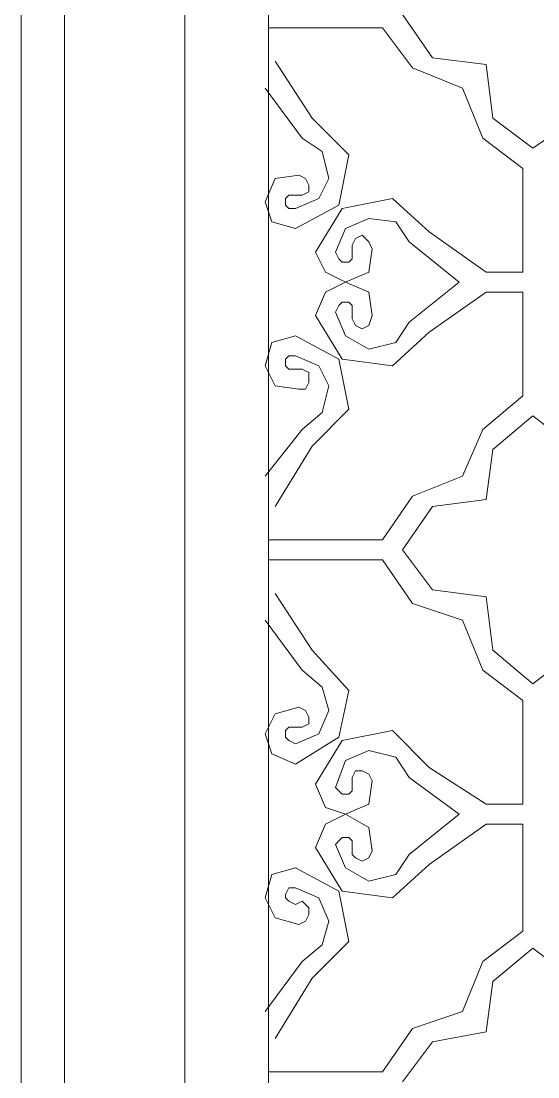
# Model space of a CAD drawing. Header units: centimetres. Extents: x -8.5 to 8.6, y -10.1 to 9.2.
# Drawn here: x -8.49 to -5.33, y -2.03 to 4.43 of the extents above; entities that cross this region are included whole.
import ezdxf

# ---------------------------------------------------------------- set-up
doc = ezdxf.new("R2010")
doc.units = ezdxf.units.CM
doc.header["$MEASUREMENT"] = 0
doc.layers.add('layer 1', color=7, linetype='Continuous')

msp = doc.modelspace()

# ---------------------------------------------------------------- linework, layer by layer
at = {"layer": 'layer 1', "color": 250, "lineweight": 0}
for points, knots in [([(-8.4921, 9.22005), (-8.4921, 9.22005), (8.56713, 9.22005), (8.56713, 9.22005), (8.56713, 9.22005), (8.56713, 9.22005), (8.56713, -10.09188), (8.56713, -10.09188), (8.56713, -10.09188), (8.56713, -10.09188), (-8.4921, -10.09188), (-8.4921, -10.09188), (-8.4921, -10.09188), (-8.4921, -10.09188), (-8.4921, 9.22005), (-8.4921, 9.22005)], [0, 0, 0, 0, 0.25, 0.25, 0.25, 0.25, 0.5, 0.5, 0.5, 0.5, 0.75, 0.75, 0.75, 0.75, 1, 1, 1, 1]), ([(-8.4921, 9.22005), (-8.4921, 9.22005), (8.56713, 9.22005), (8.56713, 9.22005), (8.56713, 9.22005), (8.56713, 9.22005), (8.56713, -10.09188), (8.56713, -10.09188), (8.56713, -10.09188), (8.56713, -10.09188), (-8.4921, -10.09188), (-8.4921, -10.09188), (-8.4921, -10.09188), (-8.4921, -10.09188), (-8.4921, 9.22005), (-8.4921, 9.22005)], [0, 0, 0, 0, 0.25, 0.25, 0.25, 0.25, 0.5, 0.5, 0.5, 0.5, 0.75, 0.75, 0.75, 0.75, 1, 1, 1, 1]), ([(-8.22578, 8.97452), (-8.22578, 8.97452), (8.32133, 8.97452), (8.32133, 8.97452), (8.32133, 8.97452), (8.32133, 8.97452), (8.32133, -9.84608), (8.32133, -9.84608), (8.32133, -9.84608), (8.32133, -9.84608), (-8.22578, -9.84608), (-8.22578, -9.84608), (-8.22578, -9.84608), (-8.22578, -9.84608), (-8.22578, 8.97452), (-8.22578, 8.97452)], [0, 0, 0, 0, 0.25, 0.25, 0.25, 0.25, 0.5, 0.5, 0.5, 0.5, 0.75, 0.75, 0.75, 0.75, 1, 1, 1, 1]), ([(-8.22578, 8.97452), (-8.22578, 8.97452), (8.32133, 8.97452), (8.32133, 8.97452), (8.32133, 8.97452), (8.32133, 8.97452), (8.32133, -9.84608), (8.32133, -9.84608), (8.32133, -9.84608), (8.32133, -9.84608), (-8.22578, -9.84608), (-8.22578, -9.84608), (-8.22578, -9.84608), (-8.22578, -9.84608), (-8.22578, 8.97452), (-8.22578, 8.97452)], [0, 0, 0, 0, 0.25, 0.25, 0.25, 0.25, 0.5, 0.5, 0.5, 0.5, 0.75, 0.75, 0.75, 0.75, 1, 1, 1, 1]), ([(-7.48865, 8.2166), (-7.48865, 8.2166), (7.56368, 8.2166), (7.56368, 8.2166), (7.56368, 8.2166), (7.56368, 8.2166), (7.56368, -9.08816), (7.56368, -9.08816), (7.56368, -9.08816), (7.56368, -9.08816), (-7.48865, -9.08816), (-7.48865, -9.08816), (-7.48865, -9.08816), (-7.48865, -9.08816), (-7.48865, 8.2166), (-7.48865, 8.2166)], [0, 0, 0, 0, 0.25, 0.25, 0.25, 0.25, 0.5, 0.5, 0.5, 0.5, 0.75, 0.75, 0.75, 0.75, 1, 1, 1, 1]), ([(-7.48865, 8.2166), (-7.48865, 8.2166), (7.56368, 8.2166), (7.56368, 8.2166), (7.56368, 8.2166), (7.56368, 8.2166), (7.56368, -9.08816), (7.56368, -9.08816), (7.56368, -9.08816), (7.56368, -9.08816), (-7.48865, -9.08816), (-7.48865, -9.08816), (-7.48865, -9.08816), (-7.48865, -9.08816), (-7.48865, 8.2166), (-7.48865, 8.2166)], [0, 0, 0, 0, 0.25, 0.25, 0.25, 0.25, 0.5, 0.5, 0.5, 0.5, 0.75, 0.75, 0.75, 0.75, 1, 1, 1, 1]), ([(-6.97653, -8.59683), (-6.97653, -8.59683), (-6.97653, 7.72527), (-6.97653, 7.72527), (-6.97653, 7.72527), (-6.97653, 7.72527), (-0.46421, 7.72527), (-0.46421, 7.72527), (-0.46421, 7.72527), (-0.46421, 7.72527), (-0.46421, -8.59683), (-0.46421, -8.59683), (-0.46421, -8.59683), (-0.46421, -8.59683), (-6.97653, -8.59683), (-6.97653, -8.59683)], [0, 0, 0, 0, 0.25, 0.25, 0.25, 0.25, 0.5, 0.5, 0.5, 0.5, 0.75, 0.75, 0.75, 0.75, 1, 1, 1, 1]), ([(-6.97653, -8.59683), (-6.97653, -8.59683), (-6.97653, 7.72527), (-6.97653, 7.72527), (-6.97653, 7.72527), (-6.97653, 7.72527), (-0.46421, 7.72527), (-0.46421, 7.72527), (-0.46421, 7.72527), (-0.46421, 7.72527), (-0.46421, -8.59683), (-0.46421, -8.59683), (-0.46421, -8.59683), (-0.46421, -8.59683), (-6.97653, -8.59683), (-6.97653, -8.59683)], [0, 0, 0, 0, 0.25, 0.25, 0.25, 0.25, 0.5, 0.5, 0.5, 0.5, 0.75, 0.75, 0.75, 0.75, 1, 1, 1, 1]), ([(-6.15729, 4.46911), (-6.15729, 4.46911), (-5.97307, 4.20279), (-5.97307, 4.20279), (-5.97307, 4.20279), (-5.97307, 4.20279), (-5.64543, 4.16173), (-5.64543, 4.16173)], [0, 0, 0, 0, 0.5, 0.5, 0.5, 0.5, 1, 1, 1, 1]), ([(-6.28019, 4.387), (-6.28019, 4.387), (-6.09597, 4.14121), (-6.09597, 4.14121), (-6.09597, 4.14121), (-6.09597, 4.14121), (-5.78886, 4.01857), (-5.78886, 4.01857)], [0, 0, 0, 0, 0.5, 0.5, 0.5, 0.5, 1, 1, 1, 1]), ([(-6.81284, 3.36302), (-6.81284, 3.36302), (-6.77178, 3.36302), (-6.77178, 3.36302), (-6.77178, 3.36302), (-6.77178, 3.36302), (-6.73073, 3.38355), (-6.73073, 3.38355), (-6.73073, 3.38355), (-6.73073, 3.38355), (-6.73073, 3.4246), (-6.73073, 3.4246), (-6.73073, 3.4246), (-6.73073, 3.4246), (-6.75126, 3.4654), (-6.75126, 3.4654), (-6.75126, 3.4654), (-6.75126, 3.4654), (-6.79231, 3.48592), (-6.79231, 3.48592), (-6.79231, 3.48592), (-6.79231, 3.48592), (-6.93574, 3.4654), (-6.93574, 3.4654), (-6.93574, 3.4654), (-6.93574, 3.4654), (-6.99705, 3.32223), (-6.99705, 3.32223), (-6.99705, 3.32223), (-6.99705, 3.32223), (-6.956, 3.19933), (-6.956, 3.19933), (-6.956, 3.19933), (-6.956, 3.19933), (-6.81284, 3.15828), (-6.81284, 3.15828), (-6.81284, 3.15828), (-6.81284, 3.15828), (-6.54651, 3.30171), (-6.54651, 3.30171), (-6.54651, 3.30171), (-6.54651, 3.30171), (-6.48519, 3.60882), (-6.48519, 3.60882), (-6.48519, 3.60882), (-6.48519, 3.60882), (-6.71047, 3.83409), (-6.71047, 3.83409), (-6.71047, 3.83409), (-6.71047, 3.83409), (-6.93574, 4.18226), (-6.93574, 4.18226)], [0, 0, 0, 0, 0.0769231, 0.0769231, 0.0769231, 0.0769231, 0.1538462, 0.1538462, 0.1538462, 0.1538462, 0.2307692, 0.2307692, 0.2307692, 0.2307692, 0.3076923, 0.3076923, 0.3076923, 0.3076923, 0.3846154, 0.3846154, 0.3846154, 0.3846154, 0.4615385, 0.4615385, 0.4615385, 0.4615385, 0.5384615, 0.5384615, 0.5384615, 0.5384615, 0.6153846, 0.6153846, 0.6153846, 0.6153846, 0.6923077, 0.6923077, 0.6923077, 0.6923077, 0.7692308, 0.7692308, 0.7692308, 0.7692308, 0.8461538, 0.8461538, 0.8461538, 0.8461538, 0.9230769, 0.9230769, 0.9230769, 0.9230769, 1, 1, 1, 1]), ([(-5.64543, 4.16173), (-5.64543, 4.16173), (-5.60438, 3.83409), (-5.60438, 3.83409), (-5.60438, 3.83409), (-5.60438, 3.83409), (-5.35858, 3.64987), (-5.35858, 3.64987)], [0, 0, 0, 0, 0.5, 0.5, 0.5, 0.5, 1, 1, 1, 1]), ([(-5.35858, 3.64987), (-5.35858, 3.64987), (-5.09252, 3.83409), (-5.09252, 3.83409), (-5.09252, 3.83409), (-5.09252, 3.83409), (-5.05146, 4.16173), (-5.05146, 4.16173)], [0, 0, 0, 0, 0.5, 0.5, 0.5, 0.5, 1, 1, 1, 1]), ([(-5.78886, 4.01857), (-5.78886, 4.01857), (-5.66596, 3.71119), (-5.66596, 3.71119), (-5.66596, 3.71119), (-5.66596, 3.71119), (-5.42016, 3.52698), (-5.42016, 3.52698)], [0, 0, 0, 0, 0.5, 0.5, 0.5, 0.5, 1, 1, 1, 1]), ([(-6.81284, 3.28118), (-6.81284, 3.28118), (-6.66941, 3.3425), (-6.66941, 3.3425), (-6.66941, 3.3425), (-6.66941, 3.3425), (-6.60783, 3.4654), (-6.60783, 3.4654), (-6.60783, 3.4654), (-6.60783, 3.4654), (-6.64888, 3.62935), (-6.64888, 3.62935), (-6.64888, 3.62935), (-6.64888, 3.62935), (-6.77178, 3.71119), (-6.77178, 3.71119)], [0, 0, 0, 0, 0.25, 0.25, 0.25, 0.25, 0.5, 0.5, 0.5, 0.5, 0.75, 0.75, 0.75, 0.75, 1, 1, 1, 1]), ([(-5.9936, 3.13775), (-5.9936, 3.13775), (-5.64543, 2.89196), (-5.64543, 2.89196), (-5.64543, 2.89196), (-5.64543, 2.89196), (-5.42016, 2.89196), (-5.42016, 2.89196), (-5.42016, 2.89196), (-5.42016, 2.89196), (-5.42016, 3.52698), (-5.42016, 3.52698)], [0, 0, 0, 0, 0.3333333, 0.3333333, 0.3333333, 0.3333333, 0.6666667, 0.6666667, 0.6666667, 0.6666667, 1, 1, 1, 1]), ([(-6.81284, 3.36302), (-6.81284, 3.36302), (-6.85363, 3.36302), (-6.85363, 3.36302), (-6.85363, 3.36302), (-6.85363, 3.36302), (-6.87415, 3.3425), (-6.87415, 3.3425), (-6.87415, 3.3425), (-6.87415, 3.3425), (-6.87415, 3.30171), (-6.87415, 3.30171), (-6.87415, 3.30171), (-6.87415, 3.30171), (-6.85363, 3.28118), (-6.85363, 3.28118), (-6.85363, 3.28118), (-6.85363, 3.28118), (-6.81284, 3.28118), (-6.81284, 3.28118)], [0, 0, 0, 0, 0.2, 0.2, 0.2, 0.2, 0.4, 0.4, 0.4, 0.4, 0.6, 0.6, 0.6, 0.6, 0.8, 0.8, 0.8, 0.8, 1, 1, 1, 1]), ([(-5.9936, 3.13775), (-5.9936, 3.13775), (-6.21887, 3.3425), (-6.21887, 3.3425), (-6.21887, 3.3425), (-6.21887, 3.3425), (-6.52599, 3.28118), (-6.52599, 3.28118), (-6.52599, 3.28118), (-6.52599, 3.28118), (-6.68994, 3.01485), (-6.68994, 3.01485)], [0, 0, 0, 0, 0.3333333, 0.3333333, 0.3333333, 0.3333333, 0.6666667, 0.6666667, 0.6666667, 0.6666667, 1, 1, 1, 1]), ([(-6.46467, 2.64642), (-6.46467, 2.64642), (-6.46467, 2.68721), (-6.46467, 2.68721), (-6.46467, 2.68721), (-6.46467, 2.68721), (-6.48519, 2.70774), (-6.48519, 2.70774), (-6.48519, 2.70774), (-6.48519, 2.70774), (-6.52599, 2.70774), (-6.52599, 2.70774), (-6.52599, 2.70774), (-6.52599, 2.70774), (-6.54651, 2.68721), (-6.54651, 2.68721), (-6.54651, 2.68721), (-6.54651, 2.68721), (-6.56704, 2.64642), (-6.56704, 2.64642), (-6.56704, 2.64642), (-6.56704, 2.64642), (-6.50546, 2.503), (-6.50546, 2.503), (-6.50546, 2.503), (-6.50546, 2.503), (-6.3623, 2.42115), (-6.3623, 2.42115), (-6.3623, 2.42115), (-6.3623, 2.42115), (-6.19834, 2.46194), (-6.19834, 2.46194), (-6.19834, 2.46194), (-6.19834, 2.46194), (-6.1165, 2.58484), (-6.1165, 2.58484), (-6.1165, 2.58484), (-6.1165, 2.58484), (-5.80912, 2.83064), (-5.80912, 2.83064), (-5.80912, 2.83064), (-5.80912, 2.83064), (-6.1165, 3.07644), (-6.1165, 3.07644), (-6.1165, 3.07644), (-6.1165, 3.07644), (-6.19834, 3.19933), (-6.19834, 3.19933), (-6.19834, 3.19933), (-6.19834, 3.19933), (-6.3623, 3.21986), (-6.3623, 3.21986), (-6.3623, 3.21986), (-6.3623, 3.21986), (-6.50546, 3.15828), (-6.50546, 3.15828), (-6.50546, 3.15828), (-6.50546, 3.15828), (-6.56704, 3.01485), (-6.56704, 3.01485), (-6.56704, 3.01485), (-6.56704, 3.01485), (-6.54651, 2.97406), (-6.54651, 2.97406), (-6.54651, 2.97406), (-6.54651, 2.97406), (-6.52599, 2.95354), (-6.52599, 2.95354), (-6.52599, 2.95354), (-6.52599, 2.95354), (-6.48519, 2.95354), (-6.48519, 2.95354), (-6.48519, 2.95354), (-6.48519, 2.95354), (-6.46467, 2.97406), (-6.46467, 2.97406), (-6.46467, 2.97406), (-6.46467, 2.97406), (-6.46467, 3.01485), (-6.46467, 3.01485)], [0, 0, 0, 0, 0.05, 0.05, 0.05, 0.05, 0.1, 0.1, 0.1, 0.1, 0.15, 0.15, 0.15, 0.15, 0.2, 0.2, 0.2, 0.2, 0.25, 0.25, 0.25, 0.25, 0.3, 0.3, 0.3, 0.3, 0.35, 0.35, 0.35, 0.35, 0.4, 0.4, 0.4, 0.4, 0.45, 0.45, 0.45, 0.45, 0.5, 0.5, 0.5, 0.5, 0.55, 0.55, 0.55, 0.55, 0.6, 0.6, 0.6, 0.6, 0.65, 0.65, 0.65, 0.65, 0.7, 0.7, 0.7, 0.7, 0.75, 0.75, 0.75, 0.75, 0.8, 0.8, 0.8, 0.8, 0.85, 0.85, 0.85, 0.85, 0.9, 0.9, 0.9, 0.9, 0.95, 0.95, 0.95, 0.95, 1, 1, 1, 1]), ([(-6.34177, 3.03538), (-6.34177, 3.03538), (-6.3623, 3.07644), (-6.3623, 3.07644), (-6.3623, 3.07644), (-6.3623, 3.07644), (-6.40309, 3.11723), (-6.40309, 3.11723), (-6.40309, 3.11723), (-6.40309, 3.11723), (-6.44414, 3.09696), (-6.44414, 3.09696), (-6.44414, 3.09696), (-6.44414, 3.09696), (-6.46467, 3.05591), (-6.46467, 3.05591), (-6.46467, 3.05591), (-6.46467, 3.05591), (-6.46467, 3.01485), (-6.46467, 3.01485)], [0, 0, 0, 0, 0.2, 0.2, 0.2, 0.2, 0.4, 0.4, 0.4, 0.4, 0.6, 0.6, 0.6, 0.6, 0.8, 0.8, 0.8, 0.8, 1, 1, 1, 1]), ([(-6.68994, 3.01485), (-6.68994, 3.01485), (-6.62836, 2.89196), (-6.62836, 2.89196), (-6.62836, 2.89196), (-6.62836, 2.89196), (-6.50546, 2.83064), (-6.50546, 2.83064), (-6.50546, 2.83064), (-6.50546, 2.83064), (-6.3623, 2.89196), (-6.3623, 2.89196), (-6.3623, 2.89196), (-6.3623, 2.89196), (-6.34177, 3.03538), (-6.34177, 3.03538)], [0, 0, 0, 0, 0.25, 0.25, 0.25, 0.25, 0.5, 0.5, 0.5, 0.5, 0.75, 0.75, 0.75, 0.75, 1, 1, 1, 1]), ([(-6.34177, 2.62589), (-6.34177, 2.62589), (-6.3623, 2.76932), (-6.3623, 2.76932), (-6.3623, 2.76932), (-6.3623, 2.76932), (-6.50546, 2.83064), (-6.50546, 2.83064), (-6.50546, 2.83064), (-6.50546, 2.83064), (-6.62836, 2.76932), (-6.62836, 2.76932), (-6.62836, 2.76932), (-6.62836, 2.76932), (-6.68994, 2.62589), (-6.68994, 2.62589)], [0, 0, 0, 0, 0.25, 0.25, 0.25, 0.25, 0.5, 0.5, 0.5, 0.5, 0.75, 0.75, 0.75, 0.75, 1, 1, 1, 1]), ([(-5.42016, 2.1343), (-5.42016, 2.1343), (-5.42016, 2.76932), (-5.42016, 2.76932), (-5.42016, 2.76932), (-5.42016, 2.76932), (-5.64543, 2.76932), (-5.64543, 2.76932)], [0, 0, 0, 0, 0.5, 0.5, 0.5, 0.5, 1, 1, 1, 1]), ([(-6.68994, 2.62589), (-6.68994, 2.62589), (-6.52599, 2.35957), (-6.52599, 2.35957), (-6.52599, 2.35957), (-6.52599, 2.35957), (-6.21887, 2.31878), (-6.21887, 2.31878), (-6.21887, 2.31878), (-6.21887, 2.31878), (-5.9936, 2.52352), (-5.9936, 2.52352)], [0, 0, 0, 0, 0.3333333, 0.3333333, 0.3333333, 0.3333333, 0.6666667, 0.6666667, 0.6666667, 0.6666667, 1, 1, 1, 1]), ([(-6.46467, 2.64642), (-6.46467, 2.64642), (-6.46467, 2.60537), (-6.46467, 2.60537), (-6.46467, 2.60537), (-6.46467, 2.60537), (-6.44414, 2.56431), (-6.44414, 2.56431), (-6.44414, 2.56431), (-6.44414, 2.56431), (-6.40309, 2.54405), (-6.40309, 2.54405), (-6.40309, 2.54405), (-6.40309, 2.54405), (-6.3623, 2.56431), (-6.3623, 2.56431), (-6.3623, 2.56431), (-6.3623, 2.56431), (-6.34177, 2.62589), (-6.34177, 2.62589)], [0, 0, 0, 0, 0.2, 0.2, 0.2, 0.2, 0.4, 0.4, 0.4, 0.4, 0.6, 0.6, 0.6, 0.6, 0.8, 0.8, 0.8, 0.8, 1, 1, 1, 1]), ([(-6.93574, 1.45849), (-6.93574, 1.45849), (-6.71047, 1.82718), (-6.71047, 1.82718), (-6.71047, 1.82718), (-6.71047, 1.82718), (-6.48519, 2.05246), (-6.48519, 2.05246), (-6.48519, 2.05246), (-6.48519, 2.05246), (-6.54651, 2.35957), (-6.54651, 2.35957), (-6.54651, 2.35957), (-6.54651, 2.35957), (-6.81284, 2.503), (-6.81284, 2.503), (-6.81284, 2.503), (-6.81284, 2.503), (-6.956, 2.46194), (-6.956, 2.46194), (-6.956, 2.46194), (-6.956, 2.46194), (-6.99705, 2.31878), (-6.99705, 2.31878), (-6.99705, 2.31878), (-6.99705, 2.31878), (-6.93574, 2.19588), (-6.93574, 2.19588), (-6.93574, 2.19588), (-6.93574, 2.19588), (-6.79231, 2.17535), (-6.79231, 2.17535), (-6.79231, 2.17535), (-6.79231, 2.17535), (-6.75126, 2.17535), (-6.75126, 2.17535), (-6.75126, 2.17535), (-6.75126, 2.17535), (-6.73073, 2.21614), (-6.73073, 2.21614), (-6.73073, 2.21614), (-6.73073, 2.21614), (-6.73073, 2.27773), (-6.73073, 2.27773), (-6.73073, 2.27773), (-6.73073, 2.27773), (-6.77178, 2.29825), (-6.77178, 2.29825), (-6.77178, 2.29825), (-6.77178, 2.29825), (-6.81284, 2.29825), (-6.81284, 2.29825)], [0, 0, 0, 0, 0.0769231, 0.0769231, 0.0769231, 0.0769231, 0.1538462, 0.1538462, 0.1538462, 0.1538462, 0.2307692, 0.2307692, 0.2307692, 0.2307692, 0.3076923, 0.3076923, 0.3076923, 0.3076923, 0.3846154, 0.3846154, 0.3846154, 0.3846154, 0.4615385, 0.4615385, 0.4615385, 0.4615385, 0.5384615, 0.5384615, 0.5384615, 0.5384615, 0.6153846, 0.6153846, 0.6153846, 0.6153846, 0.6923077, 0.6923077, 0.6923077, 0.6923077, 0.7692308, 0.7692308, 0.7692308, 0.7692308, 0.8461538, 0.8461538, 0.8461538, 0.8461538, 0.9230769, 0.9230769, 0.9230769, 0.9230769, 1, 1, 1, 1]), ([(-6.81284, 2.3801), (-6.81284, 2.3801), (-6.85363, 2.3801), (-6.85363, 2.3801), (-6.85363, 2.3801), (-6.85363, 2.3801), (-6.87415, 2.35957), (-6.87415, 2.35957), (-6.87415, 2.35957), (-6.87415, 2.35957), (-6.87415, 2.31878), (-6.87415, 2.31878), (-6.87415, 2.31878), (-6.87415, 2.31878), (-6.85363, 2.29825), (-6.85363, 2.29825), (-6.85363, 2.29825), (-6.85363, 2.29825), (-6.81284, 2.29825), (-6.81284, 2.29825)], [0, 0, 0, 0, 0.2, 0.2, 0.2, 0.2, 0.4, 0.4, 0.4, 0.4, 0.6, 0.6, 0.6, 0.6, 0.8, 0.8, 0.8, 0.8, 1, 1, 1, 1]), ([(-6.77178, 1.92956), (-6.77178, 1.92956), (-6.64888, 2.03193), (-6.64888, 2.03193), (-6.64888, 2.03193), (-6.64888, 2.03193), (-6.60783, 2.19588), (-6.60783, 2.19588), (-6.60783, 2.19588), (-6.60783, 2.19588), (-6.66941, 2.31878), (-6.66941, 2.31878), (-6.66941, 2.31878), (-6.66941, 2.31878), (-6.81284, 2.3801), (-6.81284, 2.3801)], [0, 0, 0, 0, 0.25, 0.25, 0.25, 0.25, 0.5, 0.5, 0.5, 0.5, 0.75, 0.75, 0.75, 0.75, 1, 1, 1, 1]), ([(-5.42016, 2.1343), (-5.42016, 2.1343), (-5.66596, 1.92956), (-5.66596, 1.92956), (-5.66596, 1.92956), (-5.66596, 1.92956), (-5.78886, 1.64297), (-5.78886, 1.64297), (-5.78886, 1.64297), (-5.78886, 1.64297), (-6.09597, 1.52007), (-6.09597, 1.52007), (-6.09597, 1.52007), (-6.09597, 1.52007), (-6.28019, 1.25375), (-6.28019, 1.25375)], [0, 0, 0, 0, 0.25, 0.25, 0.25, 0.25, 0.5, 0.5, 0.5, 0.5, 0.75, 0.75, 0.75, 0.75, 1, 1, 1, 1]), ([(-5.35858, 2.0114), (-5.35858, 2.0114), (-5.60438, 1.80666), (-5.60438, 1.80666), (-5.60438, 1.80666), (-5.60438, 1.80666), (-5.64543, 1.49954), (-5.64543, 1.49954)], [0, 0, 0, 0, 0.5, 0.5, 0.5, 0.5, 1, 1, 1, 1]), ([(-5.05146, 1.49954), (-5.05146, 1.49954), (-5.09252, 1.80666), (-5.09252, 1.80666), (-5.09252, 1.80666), (-5.09252, 1.80666), (-5.35858, 2.0114), (-5.35858, 2.0114)], [0, 0, 0, 0, 0.5, 0.5, 0.5, 0.5, 1, 1, 1, 1]), ([(-5.64543, 1.49954), (-5.64543, 1.49954), (-5.97307, 1.45849), (-5.97307, 1.45849), (-5.97307, 1.45849), (-5.97307, 1.45849), (-6.15729, 1.19243), (-6.15729, 1.19243)], [0, 0, 0, 0, 0.5, 0.5, 0.5, 0.5, 1, 1, 1, 1]), ([(-6.15729, 1.19243), (-6.15729, 1.19243), (-5.97307, 0.94663), (-5.97307, 0.94663), (-5.97307, 0.94663), (-5.97307, 0.94663), (-5.64543, 0.90558), (-5.64543, 0.90558)], [0, 0, 0, 0, 0.5, 0.5, 0.5, 0.5, 1, 1, 1, 1]), ([(-6.28019, 1.13085), (-6.28019, 1.13085), (-6.09597, 0.86452), (-6.09597, 0.86452), (-6.09597, 0.86452), (-6.09597, 0.86452), (-5.78886, 0.76215), (-5.78886, 0.76215), (-5.78886, 0.76215), (-5.78886, 0.76215), (-5.66596, 0.45504), (-5.66596, 0.45504), (-5.66596, 0.45504), (-5.66596, 0.45504), (-5.42016, 0.27082), (-5.42016, 0.27082)], [0, 0, 0, 0, 0.25, 0.25, 0.25, 0.25, 0.5, 0.5, 0.5, 0.5, 0.75, 0.75, 0.75, 0.75, 1, 1, 1, 1]), ([(-6.81284, 0.10687), (-6.81284, 0.10687), (-6.77178, 0.10687), (-6.77178, 0.10687), (-6.77178, 0.10687), (-6.77178, 0.10687), (-6.73073, 0.12739), (-6.73073, 0.12739), (-6.73073, 0.12739), (-6.73073, 0.12739), (-6.73073, 0.16845), (-6.73073, 0.16845), (-6.73073, 0.16845), (-6.73073, 0.16845), (-6.75126, 0.20924), (-6.75126, 0.20924), (-6.75126, 0.20924), (-6.75126, 0.20924), (-6.79231, 0.22977), (-6.79231, 0.22977), (-6.79231, 0.22977), (-6.79231, 0.22977), (-6.93574, 0.18871), (-6.93574, 0.18871), (-6.93574, 0.18871), (-6.93574, 0.18871), (-6.99705, 0.06608), (-6.99705, 0.06608), (-6.99705, 0.06608), (-6.99705, 0.06608), (-6.956, -0.05682), (-6.956, -0.05682), (-6.956, -0.05682), (-6.956, -0.05682), (-6.81284, -0.1184), (-6.81284, -0.1184), (-6.81284, -0.1184), (-6.81284, -0.1184), (-6.54651, 0.04555), (-6.54651, 0.04555), (-6.54651, 0.04555), (-6.54651, 0.04555), (-6.48519, 0.33214), (-6.48519, 0.33214), (-6.48519, 0.33214), (-6.48519, 0.33214), (-6.71047, 0.57793), (-6.71047, 0.57793), (-6.71047, 0.57793), (-6.71047, 0.57793), (-6.93574, 0.9261), (-6.93574, 0.9261)], [0, 0, 0, 0, 0.0769231, 0.0769231, 0.0769231, 0.0769231, 0.1538462, 0.1538462, 0.1538462, 0.1538462, 0.2307692, 0.2307692, 0.2307692, 0.2307692, 0.3076923, 0.3076923, 0.3076923, 0.3076923, 0.3846154, 0.3846154, 0.3846154, 0.3846154, 0.4615385, 0.4615385, 0.4615385, 0.4615385, 0.5384615, 0.5384615, 0.5384615, 0.5384615, 0.6153846, 0.6153846, 0.6153846, 0.6153846, 0.6923077, 0.6923077, 0.6923077, 0.6923077, 0.7692308, 0.7692308, 0.7692308, 0.7692308, 0.8461538, 0.8461538, 0.8461538, 0.8461538, 0.9230769, 0.9230769, 0.9230769, 0.9230769, 1, 1, 1, 1]), ([(-5.64543, 0.90558), (-5.64543, 0.90558), (-5.60438, 0.57793), (-5.60438, 0.57793), (-5.60438, 0.57793), (-5.60438, 0.57793), (-5.35858, 0.37319), (-5.35858, 0.37319)], [0, 0, 0, 0, 0.5, 0.5, 0.5, 0.5, 1, 1, 1, 1]), ([(-5.35858, 0.37319), (-5.35858, 0.37319), (-5.09252, 0.57793), (-5.09252, 0.57793), (-5.09252, 0.57793), (-5.09252, 0.57793), (-5.05146, 0.90558), (-5.05146, 0.90558)], [0, 0, 0, 0, 0.5, 0.5, 0.5, 0.5, 1, 1, 1, 1]), ([(-6.81284, 0.00449), (-6.81284, 0.00449), (-6.66941, 0.06608), (-6.66941, 0.06608), (-6.66941, 0.06608), (-6.66941, 0.06608), (-6.60783, 0.20924), (-6.60783, 0.20924), (-6.60783, 0.20924), (-6.60783, 0.20924), (-6.64888, 0.35266), (-6.64888, 0.35266), (-6.64888, 0.35266), (-6.64888, 0.35266), (-6.77178, 0.45504), (-6.77178, 0.45504)], [0, 0, 0, 0, 0.25, 0.25, 0.25, 0.25, 0.5, 0.5, 0.5, 0.5, 0.75, 0.75, 0.75, 0.75, 1, 1, 1, 1]), ([(-6.81284, 0.10687), (-6.81284, 0.10687), (-6.85363, 0.10687), (-6.85363, 0.10687), (-6.85363, 0.10687), (-6.85363, 0.10687), (-6.87415, 0.08634), (-6.87415, 0.08634), (-6.87415, 0.08634), (-6.87415, 0.08634), (-6.87415, 0.04555), (-6.87415, 0.04555), (-6.87415, 0.04555), (-6.87415, 0.04555), (-6.85363, 0.02502), (-6.85363, 0.02502), (-6.85363, 0.02502), (-6.85363, 0.02502), (-6.81284, 0.00449), (-6.81284, 0.00449)], [0, 0, 0, 0, 0.2, 0.2, 0.2, 0.2, 0.4, 0.4, 0.4, 0.4, 0.6, 0.6, 0.6, 0.6, 0.8, 0.8, 0.8, 0.8, 1, 1, 1, 1]), ([(-5.64543, -0.3642), (-5.64543, -0.3642), (-5.9936, -0.13893), (-5.9936, -0.13893), (-5.9936, -0.13893), (-5.9936, -0.13893), (-6.21887, 0.08634), (-6.21887, 0.08634), (-6.21887, 0.08634), (-6.21887, 0.08634), (-6.52599, 0.02502), (-6.52599, 0.02502), (-6.52599, 0.02502), (-6.52599, 0.02502), (-6.68994, -0.2413), (-6.68994, -0.2413), (-6.68994, -0.2413), (-6.68994, -0.2413), (-6.62836, -0.38473), (-6.62836, -0.38473), (-6.62836, -0.38473), (-6.62836, -0.38473), (-6.50546, -0.42552), (-6.50546, -0.42552), (-6.50546, -0.42552), (-6.50546, -0.42552), (-6.3623, -0.3642), (-6.3623, -0.3642), (-6.3623, -0.3642), (-6.3623, -0.3642), (-6.34177, -0.22078), (-6.34177, -0.22078), (-6.34177, -0.22078), (-6.34177, -0.22078), (-6.3623, -0.17972), (-6.3623, -0.17972), (-6.3623, -0.17972), (-6.3623, -0.17972), (-6.40309, -0.15919), (-6.40309, -0.15919), (-6.40309, -0.15919), (-6.40309, -0.15919), (-6.44414, -0.15919), (-6.44414, -0.15919), (-6.44414, -0.15919), (-6.44414, -0.15919), (-6.46467, -0.20025), (-6.46467, -0.20025), (-6.46467, -0.20025), (-6.46467, -0.20025), (-6.46467, -0.2413), (-6.46467, -0.2413)], [0, 0, 0, 0, 0.0769231, 0.0769231, 0.0769231, 0.0769231, 0.1538462, 0.1538462, 0.1538462, 0.1538462, 0.2307692, 0.2307692, 0.2307692, 0.2307692, 0.3076923, 0.3076923, 0.3076923, 0.3076923, 0.3846154, 0.3846154, 0.3846154, 0.3846154, 0.4615385, 0.4615385, 0.4615385, 0.4615385, 0.5384615, 0.5384615, 0.5384615, 0.5384615, 0.6153846, 0.6153846, 0.6153846, 0.6153846, 0.6923077, 0.6923077, 0.6923077, 0.6923077, 0.7692308, 0.7692308, 0.7692308, 0.7692308, 0.8461538, 0.8461538, 0.8461538, 0.8461538, 0.9230769, 0.9230769, 0.9230769, 0.9230769, 1, 1, 1, 1]), ([(-6.1165, -0.20025), (-6.1165, -0.20025), (-6.19834, -0.07735), (-6.19834, -0.07735), (-6.19834, -0.07735), (-6.19834, -0.07735), (-6.3623, -0.03656), (-6.3623, -0.03656), (-6.3623, -0.03656), (-6.3623, -0.03656), (-6.50546, -0.09788), (-6.50546, -0.09788), (-6.50546, -0.09788), (-6.50546, -0.09788), (-6.56704, -0.26183), (-6.56704, -0.26183)], [0, 0, 0, 0, 0.25, 0.25, 0.25, 0.25, 0.5, 0.5, 0.5, 0.5, 0.75, 0.75, 0.75, 0.75, 1, 1, 1, 1]), ([(-6.56704, -0.26183), (-6.56704, -0.26183), (-6.54651, -0.28209), (-6.54651, -0.28209), (-6.54651, -0.28209), (-6.54651, -0.28209), (-6.52599, -0.30262), (-6.52599, -0.30262), (-6.52599, -0.30262), (-6.52599, -0.30262), (-6.48519, -0.30262), (-6.48519, -0.30262), (-6.48519, -0.30262), (-6.48519, -0.30262), (-6.46467, -0.28209), (-6.46467, -0.28209), (-6.46467, -0.28209), (-6.46467, -0.28209), (-6.46467, -0.2413), (-6.46467, -0.2413)], [0, 0, 0, 0, 0.2, 0.2, 0.2, 0.2, 0.4, 0.4, 0.4, 0.4, 0.6, 0.6, 0.6, 0.6, 0.8, 0.8, 0.8, 0.8, 1, 1, 1, 1]), ([(-6.1165, -0.20025), (-6.1165, -0.20025), (-5.80912, -0.42552), (-5.80912, -0.42552), (-5.80912, -0.42552), (-5.80912, -0.42552), (-6.1165, -0.67132), (-6.1165, -0.67132)], [0, 0, 0, 0, 0.5, 0.5, 0.5, 0.5, 1, 1, 1, 1]), ([(-6.46467, -0.61), (-6.46467, -0.61), (-6.46467, -0.67132), (-6.46467, -0.67132), (-6.46467, -0.67132), (-6.46467, -0.67132), (-6.44414, -0.69184), (-6.44414, -0.69184), (-6.44414, -0.69184), (-6.44414, -0.69184), (-6.40309, -0.71237), (-6.40309, -0.71237), (-6.40309, -0.71237), (-6.40309, -0.71237), (-6.3623, -0.69184), (-6.3623, -0.69184), (-6.3623, -0.69184), (-6.3623, -0.69184), (-6.34177, -0.65079), (-6.34177, -0.65079), (-6.34177, -0.65079), (-6.34177, -0.65079), (-6.3623, -0.50736), (-6.3623, -0.50736), (-6.3623, -0.50736), (-6.3623, -0.50736), (-6.50546, -0.42552), (-6.50546, -0.42552), (-6.50546, -0.42552), (-6.50546, -0.42552), (-6.62836, -0.4871), (-6.62836, -0.4871), (-6.62836, -0.4871), (-6.62836, -0.4871), (-6.68994, -0.63026), (-6.68994, -0.63026), (-6.68994, -0.63026), (-6.68994, -0.63026), (-6.52599, -0.89659), (-6.52599, -0.89659), (-6.52599, -0.89659), (-6.52599, -0.89659), (-6.21887, -0.93764), (-6.21887, -0.93764), (-6.21887, -0.93764), (-6.21887, -0.93764), (-5.9936, -0.73263), (-5.9936, -0.73263), (-5.9936, -0.73263), (-5.9936, -0.73263), (-5.64543, -0.4871), (-5.64543, -0.4871)], [0, 0, 0, 0, 0.0769231, 0.0769231, 0.0769231, 0.0769231, 0.1538462, 0.1538462, 0.1538462, 0.1538462, 0.2307692, 0.2307692, 0.2307692, 0.2307692, 0.3076923, 0.3076923, 0.3076923, 0.3076923, 0.3846154, 0.3846154, 0.3846154, 0.3846154, 0.4615385, 0.4615385, 0.4615385, 0.4615385, 0.5384615, 0.5384615, 0.5384615, 0.5384615, 0.6153846, 0.6153846, 0.6153846, 0.6153846, 0.6923077, 0.6923077, 0.6923077, 0.6923077, 0.7692308, 0.7692308, 0.7692308, 0.7692308, 0.8461538, 0.8461538, 0.8461538, 0.8461538, 0.9230769, 0.9230769, 0.9230769, 0.9230769, 1, 1, 1, 1]), ([(-6.46467, -0.61), (-6.46467, -0.61), (-6.46467, -0.58947), (-6.46467, -0.58947), (-6.46467, -0.58947), (-6.46467, -0.58947), (-6.48519, -0.56894), (-6.48519, -0.56894), (-6.48519, -0.56894), (-6.48519, -0.56894), (-6.52599, -0.56894), (-6.52599, -0.56894), (-6.52599, -0.56894), (-6.52599, -0.56894), (-6.54651, -0.58947), (-6.54651, -0.58947), (-6.54651, -0.58947), (-6.54651, -0.58947), (-6.56704, -0.61), (-6.56704, -0.61)], [0, 0, 0, 0, 0.2, 0.2, 0.2, 0.2, 0.4, 0.4, 0.4, 0.4, 0.6, 0.6, 0.6, 0.6, 0.8, 0.8, 0.8, 0.8, 1, 1, 1, 1]), ([(-6.56704, -0.61), (-6.56704, -0.61), (-6.50546, -0.75316), (-6.50546, -0.75316), (-6.50546, -0.75316), (-6.50546, -0.75316), (-6.3623, -0.83527), (-6.3623, -0.83527), (-6.3623, -0.83527), (-6.3623, -0.83527), (-6.19834, -0.79422), (-6.19834, -0.79422), (-6.19834, -0.79422), (-6.19834, -0.79422), (-6.1165, -0.67132), (-6.1165, -0.67132)], [0, 0, 0, 0, 0.25, 0.25, 0.25, 0.25, 0.5, 0.5, 0.5, 0.5, 0.75, 0.75, 0.75, 0.75, 1, 1, 1, 1]), ([(-6.93574, -1.79767), (-6.93574, -1.79767), (-6.71047, -1.42897), (-6.71047, -1.42897), (-6.71047, -1.42897), (-6.71047, -1.42897), (-6.48519, -1.2037), (-6.48519, -1.2037), (-6.48519, -1.2037), (-6.48519, -1.2037), (-6.54651, -0.89659), (-6.54651, -0.89659), (-6.54651, -0.89659), (-6.54651, -0.89659), (-6.81284, -0.75316), (-6.81284, -0.75316), (-6.81284, -0.75316), (-6.81284, -0.75316), (-6.956, -0.79422), (-6.956, -0.79422), (-6.956, -0.79422), (-6.956, -0.79422), (-6.99705, -0.93764), (-6.99705, -0.93764), (-6.99705, -0.93764), (-6.99705, -0.93764), (-6.93574, -1.06054), (-6.93574, -1.06054), (-6.93574, -1.06054), (-6.93574, -1.06054), (-6.79231, -1.10133), (-6.79231, -1.10133), (-6.79231, -1.10133), (-6.79231, -1.10133), (-6.75126, -1.0808), (-6.75126, -1.0808), (-6.75126, -1.0808), (-6.75126, -1.0808), (-6.73073, -1.04001), (-6.73073, -1.04001), (-6.73073, -1.04001), (-6.73073, -1.04001), (-6.73073, -0.99896), (-6.73073, -0.99896), (-6.73073, -0.99896), (-6.73073, -0.99896), (-6.77178, -0.9579), (-6.77178, -0.9579), (-6.77178, -0.9579), (-6.77178, -0.9579), (-6.81284, -0.97843), (-6.81284, -0.97843)], [0, 0, 0, 0, 0.0769231, 0.0769231, 0.0769231, 0.0769231, 0.1538462, 0.1538462, 0.1538462, 0.1538462, 0.2307692, 0.2307692, 0.2307692, 0.2307692, 0.3076923, 0.3076923, 0.3076923, 0.3076923, 0.3846154, 0.3846154, 0.3846154, 0.3846154, 0.4615385, 0.4615385, 0.4615385, 0.4615385, 0.5384615, 0.5384615, 0.5384615, 0.5384615, 0.6153846, 0.6153846, 0.6153846, 0.6153846, 0.6923077, 0.6923077, 0.6923077, 0.6923077, 0.7692308, 0.7692308, 0.7692308, 0.7692308, 0.8461538, 0.8461538, 0.8461538, 0.8461538, 0.9230769, 0.9230769, 0.9230769, 0.9230769, 1, 1, 1, 1]), ([(-6.81284, -0.87606), (-6.81284, -0.87606), (-6.85363, -0.87606), (-6.85363, -0.87606), (-6.85363, -0.87606), (-6.85363, -0.87606), (-6.87415, -0.91711), (-6.87415, -0.91711), (-6.87415, -0.91711), (-6.87415, -0.91711), (-6.87415, -0.93764), (-6.87415, -0.93764), (-6.87415, -0.93764), (-6.87415, -0.93764), (-6.85363, -0.9579), (-6.85363, -0.9579), (-6.85363, -0.9579), (-6.85363, -0.9579), (-6.81284, -0.97843), (-6.81284, -0.97843)], [0, 0, 0, 0, 0.2, 0.2, 0.2, 0.2, 0.4, 0.4, 0.4, 0.4, 0.6, 0.6, 0.6, 0.6, 0.8, 0.8, 0.8, 0.8, 1, 1, 1, 1]), ([(-6.77178, -1.3266), (-6.77178, -1.3266), (-6.64888, -1.22423), (-6.64888, -1.22423), (-6.64888, -1.22423), (-6.64888, -1.22423), (-6.60783, -1.0808), (-6.60783, -1.0808), (-6.60783, -1.0808), (-6.60783, -1.0808), (-6.66941, -0.93764), (-6.66941, -0.93764), (-6.66941, -0.93764), (-6.66941, -0.93764), (-6.81284, -0.87606), (-6.81284, -0.87606)], [0, 0, 0, 0, 0.25, 0.25, 0.25, 0.25, 0.5, 0.5, 0.5, 0.5, 0.75, 0.75, 0.75, 0.75, 1, 1, 1, 1]), ([(-5.42016, -1.14238), (-5.42016, -1.14238), (-5.66596, -1.3266), (-5.66596, -1.3266), (-5.66596, -1.3266), (-5.66596, -1.3266), (-5.78886, -1.63372), (-5.78886, -1.63372), (-5.78886, -1.63372), (-5.78886, -1.63372), (-6.09597, -1.73635), (-6.09597, -1.73635), (-6.09597, -1.73635), (-6.09597, -1.73635), (-6.28019, -2.00241), (-6.28019, -2.00241)], [0, 0, 0, 0, 0.25, 0.25, 0.25, 0.25, 0.5, 0.5, 0.5, 0.5, 0.75, 0.75, 0.75, 0.75, 1, 1, 1, 1]), ([(-5.35858, -1.24476), (-5.35858, -1.24476), (-5.60438, -1.4495), (-5.60438, -1.4495), (-5.60438, -1.4495), (-5.60438, -1.4495), (-5.64543, -1.75661), (-5.64543, -1.75661)], [0, 0, 0, 0, 0.5, 0.5, 0.5, 0.5, 1, 1, 1, 1]), ([(-5.05146, -1.75661), (-5.05146, -1.75661), (-5.09252, -1.4495), (-5.09252, -1.4495), (-5.09252, -1.4495), (-5.09252, -1.4495), (-5.35858, -1.24476), (-5.35858, -1.24476)], [0, 0, 0, 0, 0.5, 0.5, 0.5, 0.5, 1, 1, 1, 1]), ([(-5.64543, -1.75661), (-5.64543, -1.75661), (-5.97307, -1.8182), (-5.97307, -1.8182), (-5.97307, -1.8182), (-5.97307, -1.8182), (-6.15729, -2.06399), (-6.15729, -2.06399)], [0, 0, 0, 0, 0.5, 0.5, 0.5, 0.5, 1, 1, 1, 1])]:
    msp.add_open_spline(points, degree=3, knots=knots, dxfattribs=at)
for points in [[(-6.28019, 4.387), (-6.28019, 4.387), (-6.97653, 4.387), (-6.97653, 4.387)], [(-6.99705, 4.01857), (-6.99705, 4.01857), (-6.77178, 3.71119), (-6.77178, 3.71119)], [(-5.64543, 2.76932), (-5.64543, 2.76932), (-5.9936, 2.52352), (-5.9936, 2.52352)], [(-6.77178, 1.92956), (-6.77178, 1.92956), (-6.99705, 1.64297), (-6.99705, 1.64297)], [(-6.28019, 1.25375), (-6.28019, 1.25375), (-6.97653, 1.25375), (-6.97653, 1.25375)], [(-6.28019, 1.13085), (-6.28019, 1.13085), (-6.97653, 1.13085), (-6.97653, 1.13085)], [(-6.99705, 0.76215), (-6.99705, 0.76215), (-6.77178, 0.45504), (-6.77178, 0.45504)], [(-5.42016, 0.27082), (-5.42016, 0.27082), (-5.42016, -0.3642), (-5.42016, -0.3642)], [(-5.42016, -0.3642), (-5.42016, -0.3642), (-5.64543, -0.3642), (-5.64543, -0.3642)], [(-5.42016, -0.4871), (-5.42016, -0.4871), (-5.64543, -0.4871), (-5.64543, -0.4871)], [(-5.42016, -0.4871), (-5.42016, -0.4871), (-5.42016, -1.14238), (-5.42016, -1.14238)], [(-6.77178, -1.3266), (-6.77178, -1.3266), (-6.99705, -1.63372), (-6.99705, -1.63372)], [(-6.28019, -2.00241), (-6.28019, -2.00241), (-6.97653, -2.00241), (-6.97653, -2.00241)]]:
    msp.add_open_spline(points, degree=3, dxfattribs=at)

doc.saveas('drawing.dxf')
